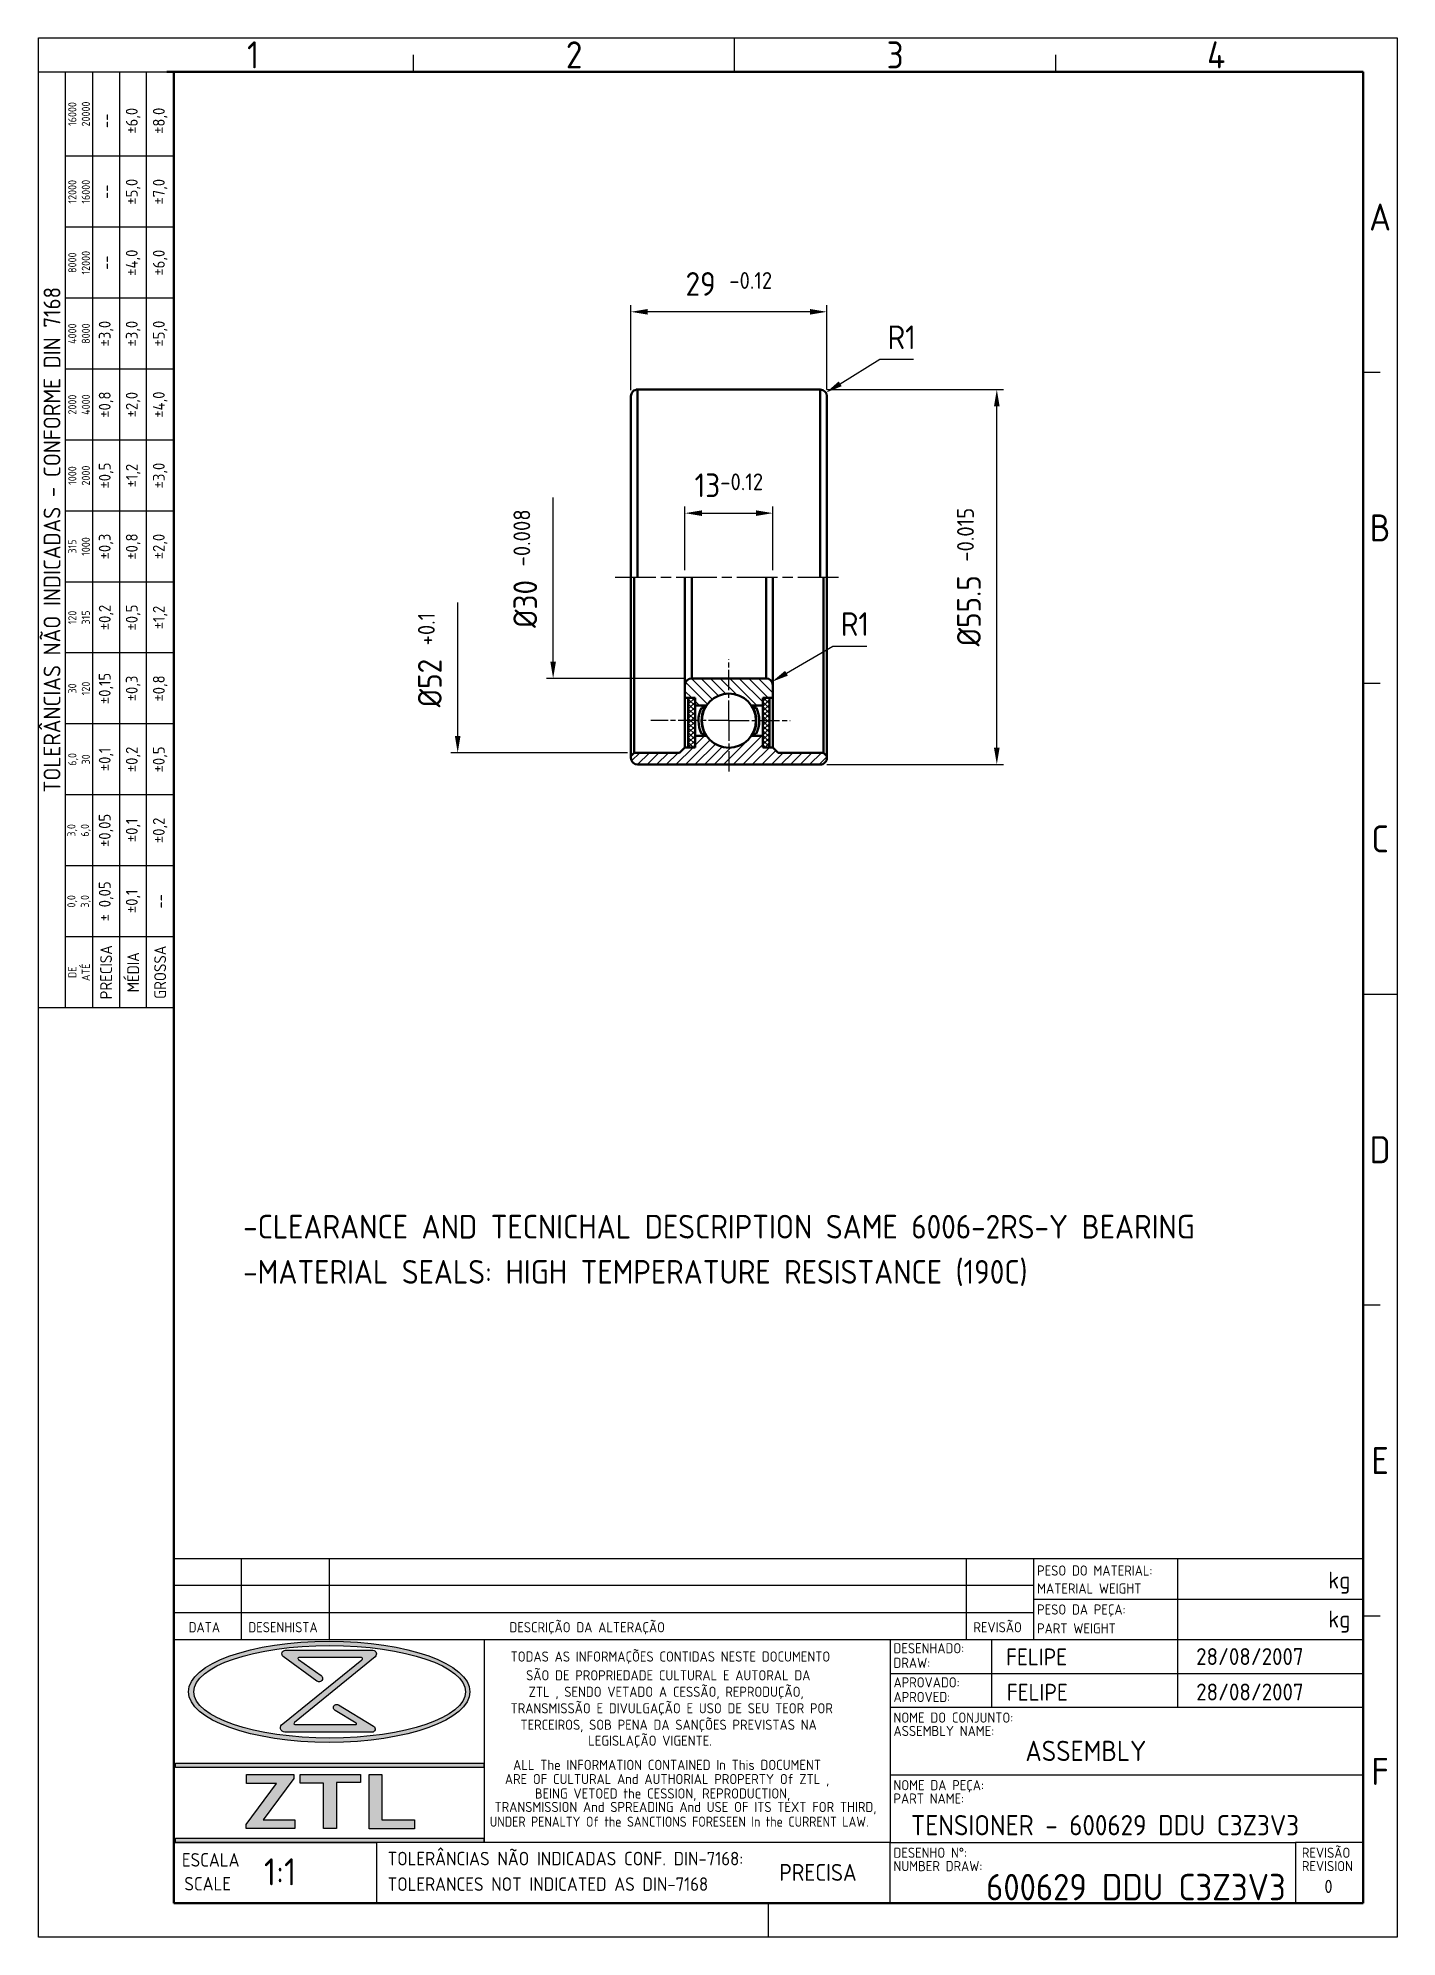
# Model space of a CAD drawing. Extents: x 0 to 201, y 0 to 281.
import ezdxf
from ezdxf.enums import TextEntityAlignment as Align

# ---------------------------------------------------------------- set-up
doc = ezdxf.new("R2010")
doc.units = 0
doc.header["$LTSCALE"] = 0.5
for name, pattern in [('AM_ISO02W050', [7.5, 6, -1.5]), ('AM_ISO08W050', [18, 12, -1.5, 3, -1.5]), ('AM_ISO08W050x2', [9, 6, -0.75, 1.5, -0.75])]:
    doc.linetypes.add(name, pattern=pattern)
doc.layers.get('Defpoints').update_dxf_attribs({"linetype": 'CONTINUOUS'})
for name, color, linetype, lineweight in [('AM_0', 7, 'CONTINUOUS', 50), ('AM_3', 6, 'AM_ISO02W050', 25), ('AM_5', 3, 'CONTINUOUS', 25), ('AM_6', 2, 'CONTINUOUS', 35), ('AM_7', 4, 'AM_ISO08W050', 25), ('AM_8', 1, 'CONTINUOUS', 25), ('AM_BOR', 7, 'CONTINUOUS', 50)]:
    doc.layers.add(name, color=color, linetype=linetype, lineweight=lineweight)
doc.styles.add('ACISOTS', font='isocp.shx', dxfattribs={"height": 1})
doc.styles.get("Standard").update_dxf_attribs({"font": 'ISOCP.SHX'})
doc.dimstyles.new('AM_ISO', dxfattribs={"dimtxt": 3.5, "dimasz": 2.5, "dimexe": 1, "dimexo": 1, "dimgap": 1.5, "dimtad": 1, "dimdsep": 46, "dimtxsty": 'Standard', "dimcen": 0, "dimclrd": 256, "dimclre": 256, "dimclrt": 2, "dimadec": 0, "dimazin": 2, "dimtp": 0.1, "dimtm": 0.1, "dimtfac": 0.71, "dimtdec": 3, "dimtmove": 0, "dimatfit": 3, "dimfxl": 0, "dimlwd": -1, "dimlwe": -1, "dimarcsym": 0})
doc.dimstyles.new('AM_ISO$4', dxfattribs={"dimtxt": 3.5, "dimasz": 2.5, "dimexe": 1, "dimexo": 1, "dimgap": 1.5, "dimtad": 1, "dimtoh": 1, "dimdsep": 46, "dimtxsty": 'Standard', "dimcen": 0, "dimclrd": 256, "dimclre": 256, "dimclrt": 2, "dimadec": 0, "dimazin": 2, "dimtp": 0.1, "dimtm": 0.1, "dimtfac": 0.71, "dimtdec": 3, "dimtofl": 0, "dimtmove": 0, "dimatfit": 0, "dimfxl": 0, "dimlwd": -1, "dimlwe": -1, "dimarcsym": 0})
pattern_1 = [(45, (0, 0), (-33.67596045400932, 33.67596045400933), [])]
pattern_2 = [(45, (0, 0), (-0.3535533905932737, 0.3535533905932738), []), (135, (0, 0), (-0.3535533905932738, -0.3535533905932737), [])]

# ---------------------------------------------------------------- blocks, each defined once
blk = doc.blocks.new('A4 ZTL')
at = {"layer": 'AM_0'}
for p, q in [((196.0000000000001, 275.9999999999999), (18.9999999999977, 276.0000000000001)), ((20.00000000000007, 276.0000000000001), (20, 5)), ((196, 4.999999999999943), (196.0000000000001, 275.9999999999999)), ((20, 5), (196, 4.999999999999943))]:
    blk.add_line(p, q, dxfattribs=at)
at = {"layer": 'AM_BOR', "color": 135, "lineweight": 25}
for p, q in [((0, 0), (7.105427357601002e-14, 280.9999999999999)), ((7.105427357601002e-14, 280.9999999999999), (201.0000000000001, 281.0000000000001)), ((55.50000000000006, 276.0000000000001), (55.50000000000008, 278.5000000000001)), ((103.0000000000001, 276.0000000000001), (103.0000000000001, 280.9999999999999)), ((150.5000000000001, 276.0000000000001), (150.5000000000001, 278.5000000000001)), ((201.0000000000001, 281.0000000000001), (201, -5.684341886080801e-14)), ((4.000000000000043, 137.4999999999993), (3.999999999997684, 275.9999999999994)), ((7.999999999997684, 275.9999999999994), (8.000000000000043, 137.4999999999994)), ((11.99999999999768, 275.9999999999994), (12.00000000000004, 137.4999999999995)), ((16.00000000000004, 137.4999999999995), (15.99999999999768, 275.9999999999995)), ((19.99999999999791, 263.4999999999995), (3.999999999997911, 263.4999999999991)), ((19.99999999999808, 252.9999999999995), (3.999999999998082, 252.9999999999991)), ((19.99999999999824, 242.4999999999995), (3.999999999998238, 242.4999999999991)), ((19.99999999999841, 231.9999999999995), (3.999999999998408, 231.9999999999991)), ((198.5, 231.4999999999999), (196.0000000000001, 231.4999999999999)), ((19.99999999999864, 221.4999999999996), (3.999999999998636, 221.4999999999994)), ((19.99999999999881, 210.9999999999996), (3.999999999998806, 210.9999999999994)), ((19.99999999999898, 200.4999999999996), (3.999999999998977, 200.4999999999994)), ((19.99999999999913, 189.9999999999996), (3.999999999999133, 189.9999999999994)), ((198.5, 185.4999999999999), (196, 185.4999999999999)), ((19.9999999999993, 179.4999999999996), (3.999999999999304, 179.4999999999994)), ((19.99999999999947, 168.9999999999996), (3.999999999999474, 168.9999999999994)), ((19.99999999999964, 158.4999999999996), (3.999999999999645, 158.4999999999993)), ((19.99999999999987, 147.9999999999996), (3.999999999999872, 147.9999999999993)), ((196, 139.4999999999999), (201, 139.4999999999999)), ((198.5, 93.49999999999994), (196, 93.49999999999994)), ((198.5, 47.49999999999994), (196, 47.49999999999994)), ((108, -5.684341886080801e-14), (108, 4.999999999999943)), ((201, -5.684341886080801e-14), (0, 0))]:
    blk.add_line(p, q, dxfattribs=at)
blk.add_lwpolyline([(19.99999999999768, 275.9999999999995), (20.00000000000004, 137.5), (3.730349362740526e-14, 137.4999999999993), (-4.931166586175095e-12, 275.9999999999991)], close=True, dxfattribs=at)
at = {"layer": 'AM_BOR', "color": 135, "lineweight": 25, "style": 'ACISOTS'}
for s, p in [('1', (31.75000000000006, 278.5000000000001)), ('2', (79.25000000000007, 278.5000000000001)), ('3', (126.7500000000001, 278.5000000000001)), ('4', (174.2500000000001, 278.4999999999999)), ('A', (198.5000000000001, 254.4999999999999)), ('B', (198.5, 208.4999999999999)), ('C', (198.5, 162.4999999999999)), ('D', (198.5, 116.4999999999999)), ('E', (198.5, 70.49999999999994)), ('F', (198.5, 24.49999999999994))]:
    blk.add_text(s, height=4, dxfattribs=at).set_placement(p, align=Align.MIDDLE)
at = {"layer": 'AM_BOR', "color": 135, "lineweight": 25, "attachment_point": 5, "rotation": 90.00000000000097}
for s, insert, char_height, width in [('16000\\P20000', (5.999999999997796, 269.7499999999993), 1.2, 12.50000000000003), ('±6,0', (13.9999999999978, 268.7499999999995), 1.75, 10.5), ('±8,0', (17.9999999999978, 268.7499999999996), 1.75, 10.5), ('--', (9.999999999997797, 268.7499999999994), 1.75, 10.5), ('12000\\P16000', (5.999999999998077, 258.2499999999993), 1.2, 10.5), ('--', (9.999999999998021, 258.2499999999994), 1.75, 10.5), ('±5,0', (13.99999999999802, 258.2499999999995), 1.75, 10.5), ('±7,0', (17.99999999999802, 258.2499999999996), 1.75, 10.5), ('8000\\P12000', (5.999999999998246, 247.7499999999993), 1.2, 10.49999999999997), ('--', (9.999999999998188, 247.7499999999994), 1.75, 10.5), ('±4,0', (13.99999999999819, 247.7499999999995), 1.75, 10.5), ('±6,0', (17.99999999999819, 247.7499999999996), 1.75, 10.5), ('{\\Fisocp.shx|c0;TOLERÂNCIAS NÃO INDICADAS - CONFORME DIN 7168}', (1.99999999999886, 206.7499999999993), 2.5, 138.4999999999999), ('±3,0', (9.999999999998359, 237.2499999999994), 1.75, 10.5), ('±3,0', (13.99999999999836, 237.2499999999995), 1.75, 10.5), ('±5,0', (17.99999999999836, 237.2499999999996), 1.75, 10.5), ('4000\\P8000', (5.999999999998413, 237.2499999999993), 1.2, 10.5), ('2000\\P4000', (5.999999999998582, 226.7499999999993), 1.2, 10.49999999999989), ('±0,8', (9.999999999998526, 226.7499999999994), 1.75, 10.5), ('±2,0', (13.99999999999853, 226.7499999999995), 1.75, 10.5), ('±4,0', (17.99999999999852, 226.7499999999996), 1.75, 10.5), ('1000\\P2000', (5.999999999998692, 216.2499999999994), 1.2, 10.5), ('±0,5', (9.999999999998693, 216.2499999999994), 1.75, 10.5), ('±1,2', (13.99999999999869, 216.2499999999995), 1.75, 10.5), ('±3,0', (17.99999999999869, 216.2499999999996), 1.75, 10.5), ('315\\P1000', (5.999999999998917, 205.7499999999994), 1.2, 10.5), ('±0,3', (9.99999999999886, 205.7499999999994), 1.75, 10.5), ('±0,8', (13.99999999999886, 205.7499999999995), 1.75, 10.5), ('±2,0', (17.99999999999886, 205.7499999999996), 1.75, 10.5), ('±0,2', (9.999999999999027, 195.2499999999994), 1.75, 10.5), ('±0,5', (13.99999999999903, 195.2499999999995), 1.75, 10.5), ('±1,2', (17.99999999999903, 195.2499999999996), 1.75, 10.5), ('120\\P315', (5.999999999999086, 195.2499999999994), 1.2, 10.5), ('30\\P120', (5.99999999999931, 184.7499999999994), 1.2, 10.49999999999994), ('±0,15', (9.999999999999254, 184.7499999999994), 1.75, 10.5), ('±0,3', (13.99999999999925, 184.7499999999995), 1.75, 10.5), ('±0,8', (17.99999999999925, 184.7499999999996), 1.75, 10.5), ('6,0\\P30', (5.99999999999942, 174.2499999999994), 1.2, 10.5), ('±0,1', (9.999999999999421, 174.2499999999994), 1.75, 10.5), ('±0,2', (13.99999999999942, 174.2499999999995), 1.75, 10.5), ('±0,5', (17.99999999999942, 174.2499999999996), 1.75, 10.5), ('±0,05', (9.999999999999588, 163.7499999999994), 1.75, 10.5), ('3,0\\P6,0', (5.999999999999589, 163.7499999999993), 1.2, 10.5), ('±0,1', (13.99999999999959, 163.7499999999995), 1.75, 10.5), ('±0,2', (17.99999999999959, 163.7499999999995), 1.75, 10.5), ('± 0,05', (9.999999999999758, 153.2499999999994), 1.75, 10.5), ('\\pt4.79529;±0,1', (13.99999999999976, 153.2499999999995), 1.75, 10.5), ('0,0\\P3,0', (5.999999999999758, 153.2499999999993), 1.2, 10.5), ('--', (17.99999999999976, 153.2499999999995), 1.75, 10.5), ('PRECISA', (9.999999999999925, 142.7499999999995), 1.75, 10.49999999999977), ('GROSSA', (18.00000000000004, 142.7499999999997), 1.75, 10.49999999999966), ('{\\Fisocp.shx|c0;DE\\PATÉ}', (5.999999999999925, 142.7499999999993), 1.2, 10.5), ('MÉDIA', (13.99999999999993, 142.7499999999995), 1.75, 10.49999999999994)]:
    blk.add_mtext(s, dxfattribs=dict(at, insert=insert, char_height=char_height, width=width))
blk = doc.blocks.new('LEGENDAZTL-1')
at = {"layer": 'AM_8'}
h = blk.add_hatch(color=135, dxfattribs=at)
edge = h.paths.add_edge_path()
edge.add_ellipse((23.01029392148154, 31.28949227119142), major_axis=(20.81682529365446, 0), ratio=0.3599074264618837, start_angle=191.4591559026164, end_angle=452.8175037975291)
edge.add_ellipse((23.01029392148154, 31.28949227119142), major_axis=(20.81682529365446, 0), ratio=0.3599074264618837, start_angle=92.8175037975291, end_angle=191.4591559026164)
edge = h.paths.add_edge_path(flags=16)
edge.add_ellipse((23.07454407912046, 31.28949227119142), major_axis=(20.11008097967095, 0), ratio=0.3406641629368743, start_angle=93.06698418125112, end_angle=371.4591559026165)
edge.add_ellipse((23.07454407912046, 31.28949227119142), major_axis=(20.11008097967095, 0), ratio=0.3406641629368743, start_angle=11.45915590261644, end_angle=93.06698418125112)
h = blk.add_hatch(color=135, dxfattribs=at)
edge = h.paths.add_edge_path()
edge.add_line((27.86150571512302, 36.03583088853657), (16.14430920574488, 26.54622033001999))
edge.add_arc((16.45657008109957, 25.96241210923847), 0.6620716675174684, 118.1409420618386, 270)
edge.add_line((16.45657008109957, 25.300340441721), (29.34295028251016, 25.300340441721))
edge.add_arc((29.32618091347992, 25.7882365036287), 0.4881841650061096, 271.9685258002675, 418.9108275581087)
edge.add_line((29.57826530560543, 26.20630018084716), (24.3602955962957, 29.35263599995562))
edge.add_arc((24.11335916313246, 28.94700445794293), 0.4748837225037061, 58.66818673949553, 238.8052457285299)
edge.add_line((23.86739375919966, 28.54078337285853), (26.98447776027477, 26.65340023700378))
edge.add_arc((26.91505583223817, 26.55551716750202), 0.1200020807628174, -90.0000000000017, 54.654466378775, ccw=False)
edge.add_line((26.91505583223817, 26.4355150867392), (17.93432158678023, 26.4355150867392))
edge.add_arc((17.96091628234362, 26.60012740491993), 0.1667467934592536, 129.2363501875215, 260.8226179196582, ccw=False)
edge.add_line((17.85544546317532, 26.72928002561696), (29.78581134548482, 36.472059194895))
edge.add_arc((29.47429883452866, 36.8997164597405), 0.5290848520392034, 306.0702039235753, 450.0000000000005)
edge.add_line((29.47429883452866, 37.4288013117797), (16.53734997589412, 37.42880131177969))
edge.add_arc((16.51702150240914, 36.916599737582), 0.5126048180078107, 87.72721362459266, 233.7470792136513)
edge.add_line((16.21389225472841, 36.50322780016324), (21.18320040249681, 32.85919078658912))
edge.add_arc((21.50395646119219, 33.2767763630161), 0.5265568942000846, 232.4713934687198, 414.7334021946169)
edge.add_line((21.8079807947265, 33.70669655031679), (18.45984087558962, 36.07438254777219))
edge.add_arc((18.5262343658262, 36.20205089469139), 0.1439003208852417, 89.99999999999858, 242.5234665523123, ccw=False)
edge.add_line((18.5262343658262, 36.34595121557663), (27.77907857064655, 36.34595121557663))
edge.add_arc((27.75086859286625, 36.17243890787739), 0.1757905679195583, -50.99642107156359, 80.76553650730273, ccw=False)
for points in [[(0.2821448937680664, 20.09734253226884), (45.8748678710508, 20.09734253226884), (45.8748678710508, 20.70193639863396), (0.2821448937680664, 20.70193639863396)], [(10.71104481101201, 11.65156193618577), (10.71104481101201, 11.05238562448665), (17.90465413240587, 11.05238562448665), (17.90465413240587, 12.31731332092989), (13.2421287477939, 12.31731332092989), (17.77143890941567, 18.442226584011), (17.77143890941567, 19.04140289571012), (10.77765242250711, 19.04140289571012), (10.77765242250711, 17.7099001262219), (15.20705063688319, 17.7099001262219)], [(18.70394335033437, 17.77647519926688), (22.16753384804734, 17.77647519926688), (22.16753384804734, 11.05238562448665), (24.06584706563534, 11.05238562448665), (24.06584706563534, 17.84305027231187), (27.62934739058163, 17.84305027231187), (27.62934739058163, 19.04140289571012), (18.70394335033437, 19.04140289571012)], [(35.62224698991029, 11.01909841511122), (35.62224698991029, 12.31731332092989), (30.79320416656991, 12.31731332092989), (30.79320416656991, 19.04140289571012), (28.92819422472632, 19.04140289571012), (28.92819422472631, 11.01909841511121)], [(45.8748678710508, 9.604593866365123), (0.2821448937680664, 9.604593866365123), (0.2821448937680664, 8.999999999999998), (45.8748678710508, 9.000000000000002)]]:
    blk.add_hatch(color=135, dxfattribs=at).paths.add_polyline_path(points)
at = {"layer": 'AM_8', "color": 135}
for p, q in [((0, 51.00000000000001), (176, 51)), ((0, 51.00000000000001), (0, 2.155307182727384e-14)), ((10, 51.00000000000001), (9.999999999999998, 39.00000000000001)), ((23, 51.00000000000001), (23, 39.00000000000001)), ((117.2478871610888, 51.00000000000001), (117.2478871610888, 39.00000000000001)), ((127.2478871610888, 39), (127.2478871610888, 51)), ((148.5, 50.99999999999999), (148.5, 45.00000000000001)), ((176, 2.155307182727384e-14), (176, 51)), ((127.2478871610888, 47.00000000000001), (-7.143537063963844e-16, 47.00000000000001)), ((127.2478871610888, 45.00000000000001), (176, 45.00000000000001)), ((148.5, 45.00000000000001), (148.5, 39)), ((0, 43.00000000000001), (127.2478871610888, 43.00000000000001)), ((0, 39.00000000000001), (106, 39.00000000000001)), ((16.53734997589412, 37.42880131177969), (29.47429883452866, 37.42880131177969)), ((45.933014354067, 39.00000000000001), (45.933014354067, 9)), ((106, 39.00000000000001), (106, 20)), ((106, 39.00000000000001), (176, 39.00000000000001)), ((121, 39), (121, 29)), ((148.5, 39), (148.5, 29)), ((106, 34), (176, 34)), ((106, 29), (176, 29)), ((0.2821448937680664, 20.09734253226884), (0.2821448937680664, 20.70193639863396)), ((0.2821448937680664, 20.70193639863396), (45.8748678710508, 20.70193639863396)), ((45.8748678710508, 20.09734253226884), (0.2821448937680664, 20.09734253226884)), ((45.8748678710508, 20.70193639863396), (45.8748678710508, 20.09734253226884)), ((106, 20), (106, 9.000000000000002)), ((10.71104481101201, 11.65156193618577), (15.20705063688319, 17.7099001262219)), ((10.77765242250711, 17.7099001262219), (10.77765242250711, 19.04140289571012)), ((10.77765242250711, 19.04140289571012), (17.77143890941567, 19.04140289571012)), ((15.20705063688319, 17.7099001262219), (10.77765242250711, 17.7099001262219)), ((17.77143890941567, 18.442226584011), (13.2421287477939, 12.31731332092989)), ((17.77143890941567, 19.04140289571012), (17.77143890941567, 18.442226584011)), ((18.70394335033437, 17.77647519926688), (18.70394335033437, 19.04140289571012)), ((18.70394335033437, 19.04140289571012), (27.62934739058163, 19.04140289571012)), ((22.16753384804734, 17.77647519926688), (18.70394335033437, 17.77647519926688)), ((22.16753384804734, 11.05238562448665), (22.16753384804734, 17.77647519926688)), ((24.06584706563534, 17.84305027231187), (24.06584706563534, 11.05238562448665)), ((27.62934739058163, 17.84305027231187), (24.06584706563534, 17.84305027231187)), ((27.62934739058163, 19.04140289571012), (27.62934739058163, 17.84305027231187)), ((28.92819422472631, 11.01909841511121), (28.92819422472632, 19.04140289571012)), ((28.92819422472632, 19.04140289571012), (30.79320416656991, 19.04140289571012)), ((30.79320416656991, 19.04140289571012), (30.79320416656991, 12.31731332092989)), ((106, 19), (176, 19)), ((10.71104481101201, 11.05238562448665), (10.71104481101201, 11.65156193618577)), ((13.2421287477939, 12.31731332092989), (17.90465413240587, 12.31731332092989)), ((17.90465413240587, 12.31731332092989), (17.90465413240587, 11.05238562448665)), ((30.79320416656991, 12.31731332092989), (35.62224698991029, 12.31731332092989)), ((35.62224698991029, 12.31731332092989), (35.62224698991029, 11.01909841511122)), ((0, 9.000000000000002), (30, 9.000000000000002)), ((106, 9.000000000000002), (-3.552713678800501e-15, 9)), ((0.2821448937680664, 9.604593866365123), (45.8748678710508, 9.604593866365123)), ((0.2821448937680664, 8.999999999999998), (0.2821448937680664, 9.604593866365123)), ((45.8748678710508, 9.000000000000002), (0.2821448937680664, 8.999999999999998)), ((17.90465413240587, 11.05238562448665), (10.71104481101201, 11.05238562448665)), ((24.06584706563534, 11.05238562448665), (22.16753384804734, 11.05238562448665)), ((35.62224698991029, 11.01909841511122), (28.92819422472631, 11.01909841511121)), ((30, 9.000000000000002), (30, 1.787925276580671e-14)), ((45.8748678710508, 9.604593866365123), (45.8748678710508, 9.000000000000002)), ((106, 7.105427357601002e-15), (106, 9.000000000000002)), ((106, 9.000000000000002), (166, 9.000000000000002)), ((176, 9.000000000000002), (166, 9.000000000000002)), ((166, 9.000000000000002), (166, 1.224606353822377e-15)), ((0, 2.155307182727384e-14), (176, 2.155307182727384e-14))]:
    blk.add_line(p, q, dxfattribs=at)
blk.add_lwpolyline([(16.53734997589412, 37.42880131177969), (29.47429883452866, 37.42880131177969, -0.7260746131415354), (29.78581134548482, 36.472059194895), (17.85544546317532, 26.72928002561696, 0.6468440207606893), (17.93432158678023, 26.4355150867392), (26.91505583223817, 26.4355150867392, 0.730914653301359), (26.98447776027477, 26.65340023700378), (23.86739375919966, 28.54078337285853, -1.001196781170949), (24.3602955962957, 29.35263599995562), (29.57826530560543, 26.20630018084717, -0.7463433527497811), (29.34295028251016, 25.300340441721), (16.45657008109957, 25.300340441721, -0.7802957405863892), (16.14430920574488, 26.54622033001999), (27.86150571512302, 36.03583088853657, 0.647931899410164), (27.77907857064655, 36.34595121557663), (18.5262343658262, 36.34595121557663, 0.7849704651204459), (18.45984087558962, 36.07438254777219), (21.80798079472651, 33.70669655031679, -1.019937174804642), (21.18320040249681, 32.85919078658912), (16.21389225472841, 36.50322780016324, -0.7400952245833278), (16.53734997589412, 37.42880131177969, -0.2577935723604032)], format="xyb", dxfattribs=at)
for centre, major_axis, ratio in [((23.01029392148154, 31.28949227119142), (-20.81682529365446, 0), 0.3599074264618837), ((23.07454407912046, 31.28949227119142), (-20.11008097967095, 0), 0.3406641629368743)]:
    blk.add_ellipse(centre, major_axis=major_axis, ratio=ratio, dxfattribs=at)
for s, height, p in [('PESO DO MATERIAL:', 1.5, (127.7514494281772, 48.47795445311881)), ('kg', 2.5, (170.8325855207013, 46.56040719372558)), ('MATERIAL WEIGHT', 1.5, (127.7514494281772, 45.82128997224295)), ('PESO DA PEÇA:', 1.5, (127.7514494281772, 42.71312345887272)), ('kg', 2.5, (170.8325855207013, 40.79258173345356)), ('DATA', 1.5, (2.215095684740433, 40.08956952121152)), ('DESENHISTA', 1.5, (11.04627323556956, 40.08956952121152)), ('DESCRIÇÃO DA ALTERAÇÃO', 1.5, (49.67719287826144, 40.08956952121152)), ('REVISÃO', 1.5, (118.3241107061428, 40.08956952121152)), ('PART WEIGHT', 1.5, (127.7514494281772, 39.91385038653574)), ('TODAS AS INFORMAÇÕES CONTIDAS NESTE DOCUMENTO', 1.5, (49.84570830475009, 35.75113759583134)), ('DESENHADO:', 1.5, (106.5035622670884, 36.98056474956117)), ('SÃO DE PROPRIEDADE CULTURAL E AUTORAL DA', 1.5, (52.14292826388608, 32.9781301083864)), ('DRAW:', 1.5, (106.5035622670884, 34.82303016987119)), ('ZTL , SENDO VETADO A CESSÃO, REPRODUÇÃO,', 1.5, (52.52579889565295, 30.53788388431919)), ('APROVADO:', 1.5, (106.5035622670884, 31.92877637476467)), ('APROVED:', 1.5, (106.5035622670884, 29.77124179507469)), ('TRANSMISSÃO E DIVULGAÇÃO E USO DE SEU TEOR POR', 1.5, (49.84570830475009, 28.09763732239612)), ('NOME DO CONJUNTO:', 1.5, (106.5035622670884, 26.71912015171343)), ('TERCEIROS, SOB PENA DA SANÇÕES PREVISTAS NA', 1.5, (51.30061407817375, 25.65739076047306)), ('ASSEMBLY NAME:', 1.5, (106.5035622670884, 24.74398923117276)), ('LEGISLAÇÃO VIGENTE.', 1.5, (61.33180919513445, 23.3075804230768)), ('ALL The INFORMATION CONTAINED In This DOCUMENT', 1.5, (50.22195269152321, 19.71924143480102)), ('ARE OF CULTURAL And AUTHORIAL PROPERTY Of ZTL ,', 1.5, (48.99676896874833, 17.62321113684426)), ('BEING VETOED the CESSION, REPRODUCTION,', 1.5, (53.43806140060663, 15.48907138139153)), ('NOME DA PEÇA:', 1.5, (106.5035622670884, 16.71912015171343)), ('TRANSMISSION And SPREADING And USE OF ITS TEXT FOR THIRD,', 1.5, (47.46528863108956, 13.49485629099736)), ('PART NAME:', 1.5, (106.5035622670884, 14.74398923117276)), ('REVISÃO', 1.5, (166.9252733013822, 6.719120151713429)), ('ESCALA', 2, (1.212095401013215, 5.417863148708268)), ('TOLERÂNCIAS NÃO INDICADAS CONF. DIN-7168:', 2, (31.65632823907664, 5.604121452775832)), ('DESENHO N%%d:', 1.5, (106.5035622670884, 6.71912015171343)), ('NUMBER DRAW:', 1.5, (106.5035622670884, 4.743989231172765)), ('REVISION', 1.5, (166.9252733013822, 4.743989231172764)), ('SCALE', 2, (1.57364924272586, 1.884054145915865)), ('TOLERANCES NOT INDICATED AS DIN-7168', 2, (31.65632823907664, 1.82918166473441))]:
    blk.add_text(s, height=height, dxfattribs=at).set_placement(p)
at = {"layer": 'AM_8', "color": 135, "width": 0.95}
blk.add_text('UNDER PENALTY Of the SANCTIONS FORESEEN In the CURRENT LAW.', height=1.5, dxfattribs=at).set_placement((46.77612247914313, 11.31715982913268))
at = {"layer": 'AM_8', "color": 135}
for p in [(156.8666574117338, 48.95234162953406), (156.846974081466, 42.99324693410838)]:
    blk.add_attdef('PESO', text='', height=2.5, dxfattribs=at).set_placement(p, align=Align.TOP_CENTER)
blk.add_attdef('DESN.', text='', height=2.5, dxfattribs=at).set_placement((130.6793141182282, 36.44267337988421), align=Align.MIDDLE_RIGHT)
for tag, height, p in [('DATADES', 2.5, (157.115859391884, 36.49634819152041)), ('APROV', 2.5, (127.7816947910872, 31.2180268332489)), ('DATAAPROV', 2.5, (159.2341019504434, 31.25444937678125)), ('CONJUNTO', 3, (134.9691839396806, 22.53931221321105)), ('PEÇA', 3, (130.4501805105176, 13.31620859360945)), ('TOL.N.IND', 2.5, (95.3259953009333, 4.559004835412878)), ('NºDESENHO', 3.911111111111111, (138.8945317804114, 3.877985950642682)), ('REV.', 1.955555555555556, (170.8587324072835, 2.489216030940383))]:
    blk.add_attdef(tag, text='', height=height, dxfattribs=at).set_placement(p, align=Align.MIDDLE_CENTER)
at = {"layer": 'AM_8', "color": 135, "style": 'ACISOTS'}
for tag, p, height in [('GEN-TITLE-SCA{12.7}', (13.35698813340086, 2.64347021299389), 4), ('GEN-TITLE-DWG{30.6}', (92.50349566164748, -2.65394828120148), 2)]:
    blk.add_attdef(tag, p, '', height=height, dxfattribs=at)
blk = doc.blocks.new('*D17')
at = {"layer": 'AM_5'}
for p, q in [((87.64374191653842, 228.9085596947925), (87.64374191653842, 241.4835607047926)), ((114.1437419165385, 240.4835607047926), (90.14374191653842, 240.4835607047926)), ((116.6437419165385, 228.9835596947925), (116.6437419165385, 241.4835607047926))]:
    blk.add_line(p, q, dxfattribs=at)
for points in [[(90.14374191653842, 240.9002273714592), (90.14374191653842, 240.0668940381259), (87.64374191653842, 240.4835607047926)], [(114.1437419165385, 240.9002273714592), (114.1437419165385, 240.0668940381259), (116.6437419165385, 240.4835607047926)]]:
    blk.add_solid(points, dxfattribs=at)
at = {"layer": 'Defpoints', "color": 0}
for p in [(87.64374191653842, 240.4835607047926), (87.64374191653842, 227.9085596947925), (116.6437419165385, 227.9835596947925)]:
    blk.add_point(p, dxfattribs=at)
at = {"layer": 'AM_5', "color": 2, "insert": (102.1437419165385, 244.6085607047926), "char_height": 3.5, "attachment_point": 5}
blk.add_mtext('29 {}{\\A0;{\\H1.5x;}{\\A2;\\H0.71x;\\C3;-0.12}}', dxfattribs=at)
blk = doc.blocks.new('*D18')
at = {"layer": 'AM_5'}
for p, q in [((116.6437419165385, 228.9835596947925), (142.7841506462082, 228.9835596947925)), ((141.7841506462081, 175.9835596947925), (141.7841506462082, 226.4835596947925)), ((116.6437419165385, 173.4835596947925), (142.7841506462081, 173.4835596947925))]:
    blk.add_line(p, q, dxfattribs=at)
for points in [[(141.3674839795415, 226.4835596947925), (142.2008173128748, 226.4835596947925), (141.7841506462082, 228.9835596947925)], [(141.3674839795415, 175.9835596947925), (142.2008173128748, 175.9835596947925), (141.7841506462081, 173.4835596947925)]]:
    blk.add_solid(points, dxfattribs=at)
at = {"layer": 'Defpoints', "color": 0}
for p in [(115.6437419165385, 228.9835596947925), (141.7841506462082, 228.9835596947925), (115.6437419165385, 173.4835596947925)]:
    blk.add_point(p, dxfattribs=at)
at = {"layer": 'AM_5', "color": 2, "insert": (137.6591506462081, 201.2335596947925), "char_height": 3.5, "attachment_point": 5, "rotation": 90}
blk.add_mtext('%%c55.5 {}{\\A0;{\\H1.5x;}{\\A2;\\H0.71x;\\C3;-0.015}}', dxfattribs=at)
blk = doc.blocks.new('*D19')
at = {"layer": 'AM_5'}
for p, q in [((62.01874191653845, 177.7335596947925), (62.01874191653845, 197.466986226396)), ((87.14374191653849, 175.2335596947925), (61.01874191653844, 175.2335596947925))]:
    blk.add_line(p, q, dxfattribs=at)
blk.add_solid([(61.60207524987178, 177.7335596947925), (62.43540858320511, 177.7335596947925), (62.01874191653844, 175.2335596947925)], dxfattribs=at)
at = {"layer": 'Defpoints', "color": 0}
for p in [(62.01874191653845, 227.2335596947925), (88.14374191653849, 227.2335596947925), (88.14374191653849, 175.2335596947925)]:
    blk.add_point(p, dxfattribs=at)
at = {"layer": 'AM_5', "color": 2, "insert": (57.89374191653842, 188.957361226396), "char_height": 3.5, "attachment_point": 5, "rotation": 90}
blk.add_mtext('%%c52 {}{\\A0;{\\H1.5x;}{\\A2;\\H0.71x;\\C3;+0.1}}', dxfattribs=at)
blk = doc.blocks.new('_None')
blk = doc.blocks.new('*D20')
at = {"layer": 'AM_5'}
for p, q in [((76.14374191653857, 188.7335596947924), (76.14374191653857, 212.9811846947925)), ((95.64374191653846, 186.2335596947924), (75.14374191653857, 186.2335596947924))]:
    blk.add_line(p, q, dxfattribs=at)
blk.add_solid([(75.7270752498719, 188.7335596947924), (76.56040858320524, 188.7335596947924), (76.14374191653857, 186.2335596947924)], dxfattribs=at)
at = {"layer": 'Defpoints', "color": 0}
for p in [(76.14374191653857, 216.2335596947926), (96.64374191653846, 216.2335596947926), (96.64374191653846, 186.2335596947924)]:
    blk.add_point(p, dxfattribs=at)
at = {"layer": 'AM_5', "color": 2, "insert": (72.01874191653854, 202.4835596947925), "char_height": 3.5, "attachment_point": 5, "rotation": 90}
blk.add_mtext('%%c30 {}{\\A0;{\\H1.5x;}{\\A2;\\H0.71x;\\C3;-0.008}}', dxfattribs=at)
blk = doc.blocks.new('*D22')
at = {"layer": 'AM_5'}
for p, q in [((95.64374191653846, 202.2335596947925), (95.64374191653846, 211.6893784205095)), ((108.6437419165385, 202.2335596947925), (108.6437419165385, 211.6893784205095)), ((98.14374191653846, 210.6893784205095), (106.1437419165385, 210.6893784205095))]:
    blk.add_line(p, q, dxfattribs=at)
for points in [[(98.14374191653846, 211.1060450871762), (98.14374191653846, 210.2727117538429), (95.64374191653846, 210.6893784205095)], [(106.1437419165385, 211.1060450871762), (106.1437419165385, 210.2727117538429), (108.6437419165385, 210.6893784205095)]]:
    blk.add_solid(points, dxfattribs=at)
at = {"layer": 'Defpoints', "color": 0}
for p in [(108.6437419165385, 210.6893784205095), (95.64374191653846, 201.2335596947925), (108.6437419165385, 201.2335596947925)]:
    blk.add_point(p, dxfattribs=at)
at = {"layer": 'AM_5', "color": 2, "insert": (102.1437419165385, 214.8143784205095), "char_height": 3.5, "attachment_point": 5}
blk.add_mtext('13{}{\\A0;{\\H1.5x;}{\\A2;\\H0.71x;\\C3;-0.12}}', dxfattribs=at)
blk = doc.blocks.new('*D23')
at = {"layer": 'AM_5'}
for p, q in [((118.6158515723895, 229.8319547265961), (124.4630282094274, 233.4683926435825)), ((124.4630282094274, 233.4683926435825), (129.4630282094274, 233.4683926435825))]:
    blk.add_line(p, q, dxfattribs=at)
blk.add_solid([(118.3958045447939, 230.1857773046736), (118.8358985999852, 229.4781321485186), (116.4929161039244, 228.5116725610221)], dxfattribs=at)
at = {"layer": 'Defpoints', "color": 0}
for p in [(115.6437419165383, 227.9835596947926), (116.4929161039244, 228.5116725610221)]:
    blk.add_point(p, dxfattribs=at)
at = {"layer": 'AM_5', "color": 2, "insert": (127.7130282094274, 236.7183926435825), "char_height": 3.5, "attachment_point": 5}
blk.add_mtext('R1', dxfattribs=at)
blk = doc.blocks.new('*D24')
at = {"layer": 'AM_5'}
for p, q in [((110.6643785821357, 187.001539936325), (117.5479456128659, 191.0304953682055)), ((117.5479456128659, 191.0304953682055), (122.5479456128659, 191.0304953682055))]:
    blk.add_line(p, q, dxfattribs=at)
blk.add_solid([(110.453904743858, 187.3611395393723), (110.8748524204134, 186.6419403332777), (108.506780963852, 185.7386969066589)], dxfattribs=at)
at = {"layer": 'Defpoints', "color": 0}
for p in [(108.506780963852, 185.7386969066589), (107.6437419165384, 185.2335596947925)]:
    blk.add_point(p, dxfattribs=at)
at = {"layer": 'AM_5', "color": 2, "insert": (120.7979456128659, 194.2804953682055), "char_height": 3.5, "attachment_point": 5}
blk.add_mtext('R1', dxfattribs=at)

msp = doc.modelspace()

# ---------------------------------------------------------------- hatches: boundary and pattern name
at = {"layer": 'AM_3'}
h = msp.add_hatch(dxfattribs=at)
h.set_pattern_fill('ANSI31', color=256, scale=15, style=0)
h.set_pattern_definition(pattern_1)
h.paths.add_polyline_path([(78.27825217901199, 102.9721862610712), (76.72440460171867, 102.9721862610712), (76.72440460171867, 95.97218626107119), (83.47440460171862, 95.97218626107113), (83.47440460171862, 99.97218626107116, -0.2679491924311227)])
h.paths.add_polyline_path([(83.47440460171862, 63.97218626107113), (76.72440460171873, 63.97218626107113), (76.72440460171867, 56.97218626107113), (78.27825217901199, 56.97218626107116, -0.2679491924311227), (83.47440460171862, 59.97218626107116)])
h = msp.add_hatch(dxfattribs=at)
h.set_pattern_fill('ANSI31', color=256, scale=15, style=0)
h.set_pattern_definition(pattern_1)
h.paths.add_polyline_path([(86.47440460171856, 95.97218626107113), (90.22440460171867, 99.72218626107127), (90.22440460171867, 102.9721862610711), (88.67055702442525, 102.9721862610712, -0.2679491924311227), (83.47440460171862, 99.97218626107116), (83.47440460171862, 95.97218626107116)])
h.paths.add_polyline_path([(90.22440460171867, 56.97218626107116), (90.22440460171867, 60.22218626107107), (86.47440460171856, 63.97218626107113), (83.47440460171862, 63.97218626107113), (83.47440460171862, 59.97218626107116, -0.2679491924311227), (88.67055702442525, 56.97218626107116)])
at = {"layer": 'AM_8'}
h = msp.add_hatch(dxfattribs=at)
h.set_pattern_fill('_U', color=256, angle=135, style=0, pattern_type=0)
h.set_pattern_definition([(135, (0, 0), (-0.7071067811865476, -0.7071067811865475), [])])
edge = h.paths.add_edge_path()
edge.add_line((95.6437419165384, 185.2335596947924), (95.64374191653846, 183.3690963802416))
edge.add_line((95.64374191653846, 183.3690963802416), (97.14374191653846, 183.3690963802416))
edge.add_line((97.14374191653846, 183.3690963802416), (97.14374191653846, 182.2335596947924))
edge.add_line((97.14374191653846, 182.2335596947924), (98.8295496501744, 182.2335596947924))
edge.add_arc((102.1437419165384, 179.9835596947924), 4.005792103745162, 34.17252217433543, 145.8274778256646, ccw=False)
edge.add_line((105.4579341829024, 182.2335596947924), (107.1437419165385, 182.2335596947924))
edge.add_line((107.1437419165385, 182.2335596947924), (107.1437419165385, 183.3690963802416))
edge.add_line((107.1437419165385, 183.3690963802416), (108.6437419165385, 183.3690963802416))
edge.add_line((108.6437419165385, 183.3690963802416), (108.6437419165384, 185.2335596947924))
edge.add_arc((107.6437419165384, 185.2335596947924), 1.000000000000014, 359.9999999999984, 449.999999999996)
edge.add_line((107.6437419165385, 186.2335596947924), (96.64374191653846, 186.2335596947924))
edge.add_arc((96.64374191653842, 185.2335596947924), 1, 89.99999999999756, 180.0000000000016)
h = msp.add_hatch(dxfattribs=at)
h.set_pattern_fill('_U', color=256, scale=0.5, angle=45, style=0, double=1, pattern_type=0)
h.set_pattern_definition(pattern_2)
h.paths.add_polyline_path([(97.14374191653846, 176.0352236615137), (97.14374191653846, 183.3690963802416), (96.14374191653846, 183.3690963802416), (96.14374191653846, 176.0352236615137)])
h = msp.add_hatch(dxfattribs=at)
h.set_pattern_fill('_U', color=256, scale=0.5, angle=45, style=0, double=1, pattern_type=0)
h.set_pattern_definition(pattern_2)
h.paths.add_polyline_path([(108.1437419165385, 176.0352236615137), (108.1437419165385, 183.3690963802416), (107.1437419165385, 183.3690963802416), (107.1437419165385, 176.0352236615137)])
h = msp.add_hatch(dxfattribs=at)
h.set_pattern_fill('_U', color=256, angle=45, style=0, pattern_type=0)
h.set_pattern_definition([(45, (0, 0), (-0.7071067811865475, 0.7071067811865476), [])])
edge = h.paths.add_edge_path()
edge.add_line((116.6437419165384, 174.4835596947925), (116.6437419165384, 174.7335596947922))
edge.add_line((116.6437419165384, 174.7335596947922), (116.1437419165382, 175.2335596947925))
edge.add_line((116.1437419165382, 175.2335596947925), (109.4454058832595, 175.2335596947925))
edge.add_line((109.4454058832595, 175.2335596947925), (108.6437419165385, 176.0352236615135))
edge.add_line((108.6437419165385, 176.0352236615135), (107.1437419165385, 176.0352236615137))
edge.add_line((107.1437419165385, 176.0352236615137), (107.1437419165385, 177.7335596947924))
edge.add_line((107.1437419165385, 177.7335596947924), (105.4579341829024, 177.7335596947924))
edge.add_arc((102.1437419165384, 179.9835596947924), 4.005792103745166, 214.1725221743344, 325.8274778256656, ccw=False)
edge.add_line((98.82954965017436, 177.7335596947924), (97.14374191653846, 177.7335596947924))
edge.add_line((97.14374191653846, 177.7335596947924), (97.14374191653846, 176.0352236615137))
edge.add_line((97.14374191653846, 176.0352236615137), (95.64374191653846, 176.0352236615137))
edge.add_line((95.64374191653846, 176.0352236615137), (94.84207794981737, 175.2335596947925))
edge.add_line((94.84207794981737, 175.2335596947925), (88.14374191653849, 175.2335596947925))
edge.add_line((88.14374191653849, 175.2335596947925), (87.64374191653843, 174.7335596947925))
edge.add_line((87.64374191653843, 174.7335596947925), (87.64374191653839, 174.4835596947925))
edge.add_arc((88.64374191653839, 174.4835596947925), 1, 180, 270)
edge.add_line((88.64374191653839, 173.4835596947925), (115.6437419165384, 173.4835596947925))
edge.add_arc((115.6437419165384, 174.4835596947925), 1, 270, 360)

# ---------------------------------------------------------------- linework, layer by layer
at = {"layer": 'AM_0'}
for p, q in [((87.64374191653839, 174.4835596947925), (87.64374191653843, 227.9835596947925)), ((88.64374191653843, 228.9835596947925), (115.6437419165384, 228.9835596947925)), ((88.64374191653843, 228.9835596947925), (88.64374191653843, 201.2335596947925)), ((115.6437419165384, 228.9835596947925), (115.6437419165384, 201.2335596947925)), ((116.6437419165384, 227.9835596947925), (116.6437419165384, 174.4835596947925)), ((88.14374191653849, 201.2335596947925), (88.14374191653849, 175.2335596947925)), ((95.64374191653846, 201.2335596947925), (95.64374191653846, 176.0352236615137)), ((96.64374191653846, 186.2335596947924), (96.64374191653846, 201.2335596947924)), ((107.6437419165385, 186.2335596947924), (107.6437419165385, 201.2335596947924)), ((108.6437419165385, 176.0352236615135), (108.6437419165385, 201.2335596947925)), ((116.1437419165386, 201.2335596947923), (116.1437419165382, 175.2335596947925)), ((96.64374191653846, 186.2335596947924), (107.6437419165385, 186.2335596947924)), ((97.14374191653846, 183.3690963802416), (95.64374191653846, 183.3690963802416)), ((96.14374191653846, 176.0352236615137), (96.14374191653846, 183.3690963802416)), ((97.14374191653846, 176.0352236615137), (97.14374191653846, 183.3690963802416)), ((107.1437419165385, 176.0352236615137), (107.1437419165385, 183.3690963802416)), ((107.1437419165385, 183.3690963802416), (108.6437419165385, 183.3690963802416)), ((108.1437419165385, 176.0352236615137), (108.1437419165385, 183.3690963802416)), ((98.8295496501744, 182.2335596947924), (97.14374191653846, 182.2335596947924)), ((98.07018336055167, 181.8864822617141), (98.57005066315509, 181.8864822617141)), ((107.1437419165385, 182.2335596947924), (105.4579341829024, 182.2335596947924)), ((105.7174331699218, 181.8864822617141), (106.2173004725252, 181.8864822617141)), ((98.82954965017436, 177.7335596947924), (97.14374191653846, 177.7335596947924)), ((98.08369623311161, 178.0519741664659), (98.58546131813583, 178.0519741664659)), ((107.1437419165385, 177.7335596947924), (105.4579341829024, 177.7335596947924)), ((105.702022514941, 178.0519741664659), (106.2037875999652, 178.0519741664659)), ((87.64374191653843, 174.7335596947925), (88.14374191653849, 175.2335596947925)), ((88.14374191653849, 175.2335596947925), (94.84207794981737, 175.2335596947925)), ((95.64374191653846, 176.0352236615137), (94.84207794981737, 175.2335596947925)), ((96.14374191653846, 176.0352236615137), (95.64374191653846, 176.0352236615137)), ((97.14374191653846, 176.0352236615137), (96.14374191653846, 176.0352236615137)), ((107.1437419165385, 176.0352236615137), (108.1437419165385, 176.0352236615137)), ((108.1437419165385, 176.0352236615137), (108.6437419165384, 176.0352236615137)), ((108.6437419165385, 176.0352236615135), (109.4454058832595, 175.2335596947925)), ((116.1437419165382, 175.2335596947925), (109.4454058832595, 175.2335596947925)), ((116.1437419165382, 175.2335596947925), (116.6437419165384, 174.7335596947922)), ((115.6437419165384, 173.4835596947925), (88.64374191653839, 173.4835596947925))]:
    msp.add_line(p, q, dxfattribs=at)
msp.add_circle((102.1437419165384, 179.9835596947924), 4.005792103745165, dxfattribs=at)
for centre, radius, start, end in [((88.64374191653843, 227.9835596947925), 1, 89.99999999999993, 180), ((115.6437419165384, 227.9835596947925), 1, 0, 89.99999999999993), ((96.6437419165384, 185.2335596947924), 1, 90, 180), ((107.6437419165384, 185.2335596947924), 1, 0, 90), ((102.1437419165384, 179.9835596947924), 4.496108718075334, 154.9608356021401, 205.4429853535585), ((102.1437419165384, 179.9835596947924), 4.048750853066736, 151.9655484938461, 208.4949855377396), ((102.1437419165384, 179.9835596947924), 4.048750853066736, 331.5050144622604, 28.03445150615395), ((102.1437419165384, 179.9835596947924), 4.496108718075334, 334.5570146464415, 25.03916439785992), ((88.64374191653839, 174.4835596947925), 1, 180, 269.9999999999999), ((115.6437419165384, 174.4835596947925), 1, 269.9999999999999, 2.544443745170813e-14)]:
    msp.add_arc(centre, radius, start, end, dxfattribs=at)
at = {"layer": 'AM_7'}
msp.add_line((85.34374191653848, 201.2335596947925), (118.4437419165385, 201.2335596947925), dxfattribs=at)
at = {"layer": 'AM_7', "linetype": 'AM_ISO08W050x2'}
for q in [(102.1437419165384, 189.0285596947923), (90.5987419165385, 179.9835596947924), (111.1887419165383, 179.9835596947924), (102.1437419165384, 172.1885596947924)]:
    msp.add_line((102.1437419165384, 179.9835596947924), q, dxfattribs=at)

# ---------------------------------------------------------------- block references
at = {"layer": 'AM_0', "lineweight": 0}
msp.add_blockref('A4 ZTL', (0, 0), dxfattribs=at)
ref = msp.add_blockref('LEGENDAZTL-1', (20, 5), dxfattribs=at)
ref.add_attrib('GEN-TITLE-SCA{12.7}', '1:1', (33.35698813340086, 7.64347021299389), dxfattribs={"layer": 'AM_8', "color": 135, "height": 4, "style": 'ACISOTS'})
ref.add_attrib('DATAAPROV', '28/08/2007', dxfattribs={"layer": 'AM_8', "color": 135, "height": 2.5}).set_placement((179.2341019504434, 36.25444937678125), align=Align.MIDDLE_CENTER)
ref.add_attrib('DATADES', '28/08/2007', dxfattribs={"layer": 'AM_8', "color": 135, "height": 2.5}).set_placement((179.2247475350577, 41.49634819152041), align=Align.MIDDLE_CENTER)
ref.add_attrib('APROV', 'FELIPE', dxfattribs={"layer": 'AM_8', "color": 135, "height": 2.5}).set_placement((147.7816947910872, 36.2180268332489), align=Align.MIDDLE_CENTER)
ref.add_attrib('PEÇA', 'TENSIONER - 600629 DDU C3Z3V3', dxfattribs={"layer": 'AM_8', "color": 135, "height": 3}).set_placement((157.7922431458254, 16.54868759242697), align=Align.MIDDLE_CENTER)
ref.add_attrib('CONJUNTO', 'ASSEMBLY', dxfattribs={"layer": 'AM_8', "color": 135, "height": 3}).set_placement((154.9691839396806, 27.53931221321105), align=Align.MIDDLE_CENTER)
ref.add_attrib('NºDESENHO', '600629 DDU C3Z3V3', dxfattribs={"layer": 'AM_8', "color": 135, "height": 3.911111111111111}).set_placement((162.3761785307544, 7.385736036498692), align=Align.MIDDLE_CENTER)
ref.add_attrib('REV.', '0', dxfattribs={"layer": 'AM_8', "color": 135, "height": 1.955555555555556}).set_placement((190.8587324072835, 7.489216030940383), align=Align.MIDDLE_CENTER)
ref.add_attrib('TOL.N.IND', 'PRECISA', dxfattribs={"layer": 'AM_8', "color": 135, "height": 2.5}).set_placement((115.3259953009333, 9.559004835412878), align=Align.MIDDLE_CENTER)
ref.add_attrib('DESN.', 'FELIPE', dxfattribs={"layer": 'AM_8', "color": 135, "height": 2.5}).set_placement((152.183753039133, 41.44267337988421), align=Align.MIDDLE_RIGHT)

# ---------------------------------------------------------------- texts
at = {"layer": 'AM_6'}
for s, p in [('-CLEARANCE AND TECNICHAL DESCRIPTION SAME 6006-2RS-Y BEARING', (30.27823882325214, 103.3552721921403)), ('-MATERIAL SEALS: HIGH TEMPERATURE RESISTANCE (190C)', (30.27823882325214, 96.67398343041896))]:
    msp.add_text(s, height=3.5, dxfattribs=at).set_placement(p)

# ---------------------------------------------------------------- dimensions: what is measured, and where the dimension line sits
at = {"layer": 'AM_5'}
dim = msp.add_linear_dim(base=(87.64374191653842, 240.4835607047926), p1=(116.6437419165385, 227.9835596947925), p2=(87.64374191653842, 227.9085596947925), text='<> {}{\\A0;{\\H1.5x;}{\\A2;\\H0.71x;\\C3;-0.12}}', dimstyle='AM_ISO', override={"dimdec": 1, "dimadec": 2, "dimtp": 0, "dimtm": 0.12, "dimtdec": 2}, dxfattribs=at)
dim.commit()
dim.dimension.update_dxf_attribs({"geometry": '*D17', "text_midpoint": (102.1437419165385, 244.6085607047926)})
for center, mpoint, picture, middle in [((115.6437419165383, 227.9835596947926), (116.4929161039244, 228.5116725610221), '*D23', (127.7130282094274, 233.4683926435825)), ((107.6437419165384, 185.2335596947925), (108.506780963852, 185.7386969066589), '*D24', (120.7979456128659, 191.0304953682055))]:
    dim = msp.add_radius_dim(center=center, mpoint=mpoint, dimstyle='AM_ISO$4', override={"dimdec": 1, "dimadec": 2, "dimtp": 0, "dimtm": 0.12, "dimtdec": 2}, dxfattribs=at)
    dim.commit()
    dim.dimension.update_dxf_attribs({"geometry": picture, "text_midpoint": middle, "dimtype": 164})
for base, p1, p2, angle, text, override, picture, middle in [((141.7841506462082, 228.9835596947925), (115.6437419165385, 173.4835596947925), (115.6437419165385, 228.9835596947925), 270, '%%c<> {}{\\A0;{\\H1.5x;}{\\A2;\\H0.71x;\\C3;-0.015}}', {"dimdec": 1, "dimadec": 2, "dimtp": 0, "dimtm": 0.015}, '*D18', (137.6591506462081, 201.2335596947925)), ((76.14374191653857, 216.2335596947926), (96.64374191653846, 186.2335596947924), (96.64374191653846, 216.2335596947926), 90, '%%c<> {}{\\A0;{\\H1.5x;}{\\A2;\\H0.71x;\\C3;-0.008}}', {"dimdec": 1, "dimblk2": 'None', "dimsah": 1, "dimse2": 1, "dimsd2": 1, "dimadec": 2, "dimtp": 0, "dimtm": 0.008}, '*D20', (72.01874191653854, 202.4835596947925))]:
    dim = msp.add_linear_dim(base=base, p1=p1, p2=p2, angle=angle, text=text, dimstyle='AM_ISO', override=override, dxfattribs=at)
    dim.commit()
    dim.dimension.update_dxf_attribs({"geometry": picture, "text_midpoint": middle})
dim = msp.add_linear_dim(base=(62.01874191653845, 227.2335596947925), p1=(88.14374191653849, 175.2335596947925), p2=(88.14374191653849, 227.2335596947925), angle=90.00000000000001, text='%%c<> {}{\\A0;{\\H1.5x;}{\\A2;\\H0.71x;\\C3;+0.1}}', dimstyle='AM_ISO', override={"dimdec": 1, "dimblk2": 'None', "dimsah": 1, "dimse2": 1, "dimsd2": 1, "dimadec": 2, "dimtp": 0.1, "dimtm": 0, "dimtdec": 1}, dxfattribs=at)
dim.commit()
dim.dimension.update_dxf_attribs({"geometry": '*D19', "text_midpoint": (62.01874191653842, 188.957361226396), "dimtype": 160})
dim = msp.add_linear_dim(base=(108.6437419165385, 210.6893784205095), p1=(95.64374191653846, 201.2335596947925), p2=(108.6437419165385, 201.2335596947925), text='<>{}{\\A0;{\\H1.5x;}{\\A2;\\H0.71x;\\C3;-0.12}}', dimstyle='AM_ISO', override={"dimdec": 1, "dimadec": 2, "dimtp": 0, "dimtm": 0.12, "dimtdec": 2}, dxfattribs=at)
dim.commit()
dim.dimension.update_dxf_attribs({"geometry": '*D22', "text_midpoint": (102.1437419165385, 210.6893784205095), "dimtype": 160})

doc.saveas('drawing.dxf')
